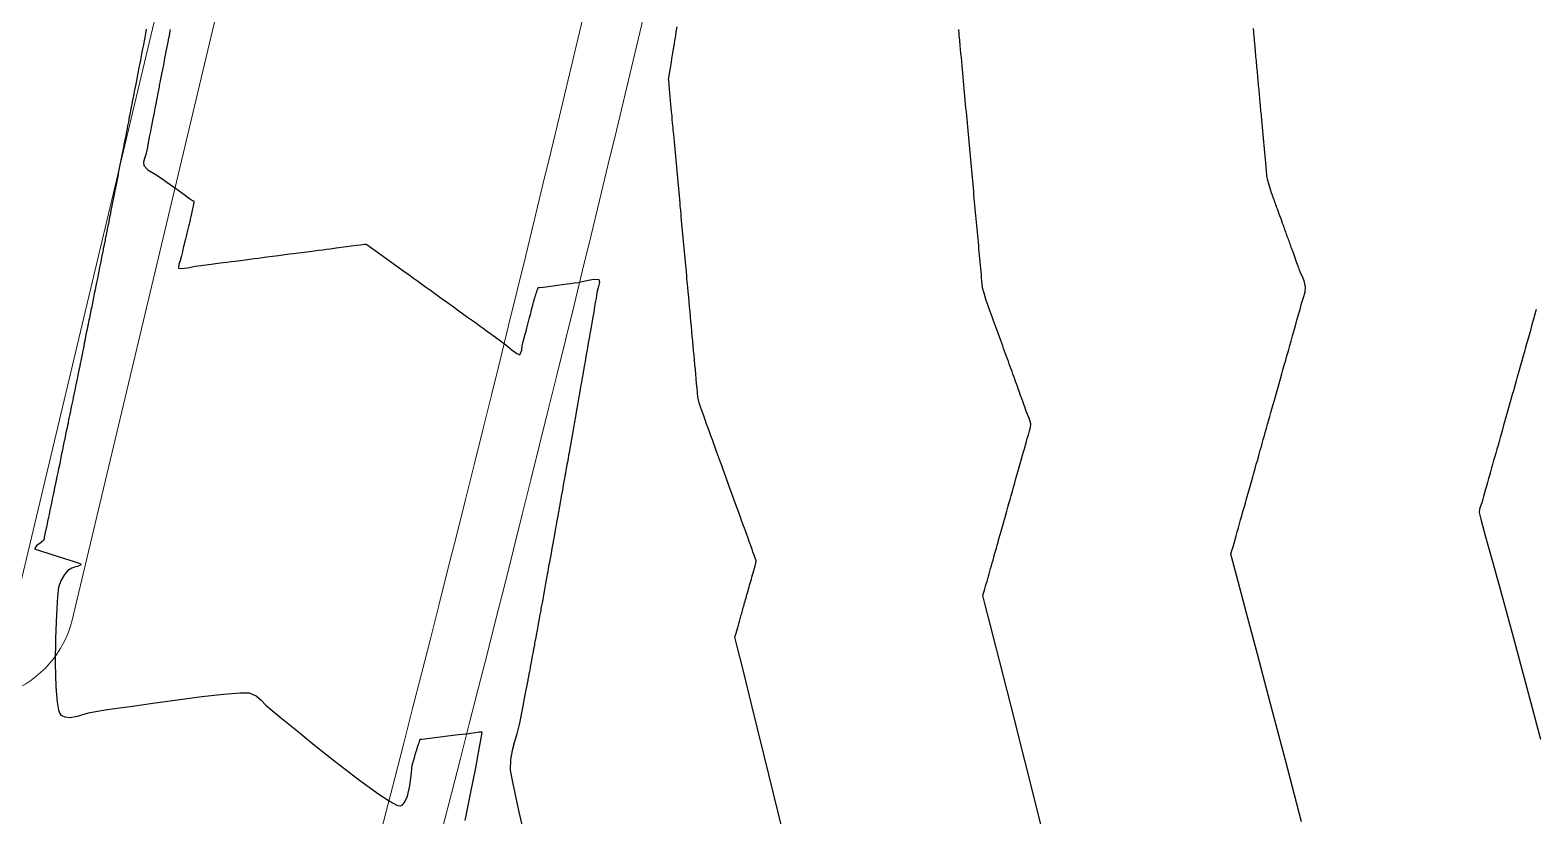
# Model space of a CAD drawing. Header units: millimetres. Extents: x 340454 to 342791, y 6993867 to 6995092.
# Drawn here: x 341142.7 to 341206.8, y 6994450.2 to 6994483.7 of the extents above; entities that cross this region are included whole.
import ezdxf

# ---------------------------------------------------------------- set-up
doc = ezdxf.new("R2010")
doc.units = ezdxf.units.MM
doc.header["$LTSCALE"] = 10
for name, color, linetype in [('T-HM-CURVA_INTERMEDIARIA', 45, 'Continuous'), ('T-HM-CURVA_MESTRA', 20, 'Continuous'), ('URB-Calçadas', 2, 'Continuous'), ('URB-Quadras', 3, 'Continuous')]:
    doc.layers.add(name, color=color, linetype=linetype)

msp = doc.modelspace()

# ---------------------------------------------------------------- linework, layer by layer
at = {"layer": 'T-HM-CURVA_INTERMEDIARIA', "color": 45, "linetype": 'Continuous', "lineweight": -3, "flags": 128}
for points, elevation in [([(341147.651, 6994483.708), (341147.617, 6994483.534), (341147.584, 6994483.361), (341147.557, 6994483.223), (341147.524, 6994483.049), (341147.49, 6994482.875), (341147.464, 6994482.738), (341147.43, 6994482.564), (341147.396, 6994482.39), (341147.37, 6994482.252), (341147.336, 6994482.079), (341147.303, 6994481.905), (341147.276, 6994481.768), (341147.242, 6994481.594), (341147.2, 6994481.374), (341147.164, 6994481.189), (341147.148, 6994481.11), (341147.139, 6994481.061), (341147.117, 6994480.947), (341147.076, 6994480.74), (341147.054, 6994480.626), (341147.044, 6994480.573), (341147.022, 6994480.461), (341146.982, 6994480.255), (341146.96, 6994480.142), (341146.949, 6994480.086), (341146.927, 6994479.974), (341146.887, 6994479.77), (341146.865, 6994479.658), (341146.854, 6994479.598), (341146.832, 6994479.488), (341146.792, 6994479.286), (341146.771, 6994479.175), (341146.758, 6994479.111), (341146.737, 6994479.001), (341146.698, 6994478.802), (341146.676, 6994478.691), (341146.663, 6994478.624), (341146.622, 6994478.416), (341146.581, 6994478.208), (341146.567, 6994478.137), (341146.526, 6994477.931), (341146.486, 6994477.725), (341146.471, 6994477.649), (341146.431, 6994477.446), (341146.391, 6994477.242), (341146.375, 6994477.162), (341146.335, 6994476.961), (341146.295, 6994476.759), (341146.279, 6994476.675), (341146.239, 6994476.477), (341146.2, 6994476.278), (341146.182, 6994476.188), (341146.144, 6994475.993), (341146.105, 6994475.798), (341146.086, 6994475.701), (341146.048, 6994475.51), (341146.01, 6994475.319), (341145.999, 6994475.266), (341145.989, 6994475.213), (341145.952, 6994475.028), (341145.914, 6994474.841), (341145.903, 6994474.783), (341145.892, 6994474.726), (341145.856, 6994474.545), (341145.819, 6994474.362), (341145.807, 6994474.301), (341145.795, 6994474.239), (341145.759, 6994474.063), (341145.724, 6994473.885), (341145.71, 6994473.818), (341145.697, 6994473.752), (341145.663, 6994473.581), (341145.628, 6994473.407), (341145.614, 6994473.336), (341145.6, 6994473.265), (341145.566, 6994473.098), (341145.532, 6994472.929), (341145.517, 6994472.854), (341145.502, 6994472.778), (341145.469, 6994472.616), (341145.436, 6994472.451), (341145.42, 6994472.371), (341145.404, 6994472.291), (341145.372, 6994472.134), (341145.34, 6994471.974), (341145.323, 6994471.889), (341145.306, 6994471.804), (341145.275, 6994471.652), (341145.244, 6994471.497), (341145.226, 6994471.407), (341145.208, 6994471.317), (341145.178, 6994471.17), (341145.147, 6994471.02), (341145.128, 6994470.925), (341145.109, 6994470.831), (341145.08, 6994470.689), (341145.051, 6994470.543), (341145.031, 6994470.443), (341145.01, 6994470.344), (341144.983, 6994470.207), (341144.954, 6994470.066), (341144.933, 6994469.961), (341144.912, 6994469.857), (341144.885, 6994469.725), (341144.857, 6994469.589), (341144.835, 6994469.48), (341144.813, 6994469.37), (341144.787, 6994469.244), (341144.76, 6994469.113), (341144.737, 6994468.998), (341144.713, 6994468.883), (341144.689, 6994468.762), (341144.663, 6994468.637), (341144.638, 6994468.516), (341144.614, 6994468.397), (341144.59, 6994468.279), (341144.566, 6994468.161), (341144.54, 6994468.033), (341144.515, 6994467.91), (341144.491, 6994467.797), (341144.468, 6994467.685), (341144.441, 6994467.551), (341144.415, 6994467.423), (341144.393, 6994467.316), (341144.371, 6994467.209), (341144.342, 6994467.07), (341144.315, 6994466.936), (341144.294, 6994466.835), (341144.273, 6994466.733), (341144.243, 6994466.589), (341144.215, 6994466.45), (341144.195, 6994466.354), (341144.175, 6994466.258), (341144.144, 6994466.108), (341144.115, 6994465.963), (341144.096, 6994465.873), (341144.077, 6994465.782), (341144.045, 6994465.627), (341144.014, 6994465.477), (341143.997, 6994465.392), (341143.979, 6994465.307), (341143.946, 6994465.147), (341143.913, 6994464.99), (341143.897, 6994464.911), (341143.881, 6994464.832), (341143.846, 6994464.666), (341143.813, 6994464.504), (341143.797, 6994464.431), (341143.782, 6994464.357), (341143.747, 6994464.186), (341143.712, 6994464.017), (341143.698, 6994463.95), (341143.684, 6994463.883), (341143.647, 6994463.705), (341143.61, 6994463.531), (341143.598, 6994463.47), (341143.585, 6994463.408), (341143.547, 6994463.225), (341143.509, 6994463.044), (341143.498, 6994462.989), (341143.486, 6994462.934), (341143.447, 6994462.745), (341143.408, 6994462.558), (341143.397, 6994462.508), (341143.387, 6994462.459), (341143.347, 6994462.27), (341143.306, 6994462.071), (341143.294, 6994462), (341143.277, 6994461.933), (341143.133, 6994461.827), (341142.982, 6994461.718), (341142.926, 6994461.65), (341142.892, 6994461.586), (341143.099, 6994461.512), (341143.586, 6994461.353), (341144.166, 6994461.166), (341144.571, 6994461.036), (341144.778, 6994460.97), (341144.847, 6994460.948), (341144.856, 6994460.944), (341144.856, 6994460.937), (341144.851, 6994460.906), (341144.845, 6994460.885), (341144.775, 6994460.853), (341144.715, 6994460.826), (341144.638, 6994460.808), (341144.473, 6994460.753), (341144.307, 6994460.653), (341144.163, 6994460.489), (341144.023, 6994460.25), (341143.915, 6994459.943), (341143.872, 6994459.555), (341143.826, 6994458.783), (341143.789, 6994457.781), (341143.775, 6994456.701), (341143.796, 6994455.697), (341143.848, 6994455.052), (341143.911, 6994454.711), (341143.966, 6994454.571), (341143.998, 6994454.531), (341144.058, 6994454.484), (341144.186, 6994454.423), (341144.398, 6994454.398), (341144.721, 6994454.453), (341145.187, 6994454.589), (341145.726, 6994454.699), (341146.197, 6994454.76), (341146.965, 6994454.868), (341147.927, 6994455.006), (341148.979, 6994455.152), (341150.019, 6994455.288), (341150.942, 6994455.394), (341151.646, 6994455.452), (341152.026, 6994455.442), (341152.325, 6994455.314), (341152.536, 6994455.139), (341152.738, 6994454.928), (341153.008, 6994454.69), (341153.351, 6994454.415), (341153.988, 6994453.897), (341154.82, 6994453.224), (341155.749, 6994452.485), (341156.677, 6994451.768), (341157.508, 6994451.163), (341158.036, 6994450.817), (341158.319, 6994450.669), (341158.443, 6994450.634), (341158.483, 6994450.637), (341158.545, 6994450.669), (341158.65, 6994450.78), (341158.77, 6994451.043), (341158.873, 6994451.493), (341158.94, 6994452.044), (341158.976, 6994452.363), (341159.043, 6994452.598), (341159.083, 6994452.735), (341159.107, 6994452.819), (341159.128, 6994452.893), (341159.147, 6994452.955), (341159.166, 6994453.017), (341159.191, 6994453.097), (341159.214, 6994453.171), (341159.23, 6994453.219), (341159.246, 6994453.268), (341159.266, 6994453.324), (341159.284, 6994453.375), (341159.306, 6994453.432), (341159.33, 6994453.481), (341159.389, 6994453.48), (341159.617, 6994453.508), (341160.162, 6994453.573), (341160.82, 6994453.652), (341161.388, 6994453.72), (341161.663, 6994453.753), (341161.824, 6994453.788), (341161.94, 6994453.781), (341161.914, 6994453.586), (341161.819, 6994453.061), (341161.664, 6994452.257), (341161.462, 6994451.224), (341161.222, 6994450.012)], 701), ([(341175.294, 6994447.381), (341174.577, 6994450.297), (341173.953, 6994452.83), (341173.439, 6994454.913), (341173.052, 6994456.482), (341172.807, 6994457.472), (341172.722, 6994457.817), (341172.746, 6994457.904), (341172.772, 6994457.994), (341172.798, 6994458.087), (341172.825, 6994458.183), (341172.839, 6994458.232), (341172.853, 6994458.282), (341172.867, 6994458.333), (341172.882, 6994458.384), (341172.896, 6994458.437), (341172.911, 6994458.49), (341172.927, 6994458.544), (341172.942, 6994458.6), (341172.958, 6994458.656), (341172.974, 6994458.713), (341172.991, 6994458.771), (341173.007, 6994458.83), (341173.024, 6994458.891), (341173.042, 6994458.952), (341173.059, 6994459.015), (341173.077, 6994459.079), (341173.096, 6994459.144), (341173.114, 6994459.21), (341173.133, 6994459.277), (341173.153, 6994459.346), (341173.172, 6994459.416), (341173.193, 6994459.488), (341173.213, 6994459.56), (341173.234, 6994459.635), (341173.256, 6994459.711), (341173.277, 6994459.788), (341173.3, 6994459.867), (341173.323, 6994459.948), (341173.346, 6994460.031), (341173.37, 6994460.115), (341173.394, 6994460.201), (341173.419, 6994460.289), (341173.444, 6994460.379), (341173.47, 6994460.471), (341173.496, 6994460.565), (341173.524, 6994460.662), (341173.552, 6994460.759), (341173.58, 6994460.861), (341173.61, 6994460.969), (341173.629, 6994461.065), (341173.6, 6994461.157), (341173.57, 6994461.228), (341173.54, 6994461.309), (341173.502, 6994461.413), (341173.435, 6994461.6), (341173.382, 6994461.745), (341173.329, 6994461.893), (341173.263, 6994462.075), (341173.221, 6994462.19), (341173.194, 6994462.266), (341173.166, 6994462.341), (341173.125, 6994462.455), (341173.059, 6994462.637), (341173.005, 6994462.785), (341172.951, 6994462.936), (341172.896, 6994463.086), (341172.841, 6994463.238), (341172.786, 6994463.39), (341172.73, 6994463.544), (341172.675, 6994463.698), (341172.618, 6994463.853), (341172.562, 6994464.009), (341172.505, 6994464.166), (341172.448, 6994464.324), (341172.39, 6994464.483), (341172.332, 6994464.643), (341172.274, 6994464.803), (341172.216, 6994464.965), (341172.157, 6994465.127), (341172.08, 6994465.339), (341172.038, 6994465.455), (341172.018, 6994465.51), (341171.998, 6994465.565), (341171.956, 6994465.68), (341171.88, 6994465.892), (341171.82, 6994466.057), (341171.76, 6994466.223), (341171.699, 6994466.39), (341171.638, 6994466.558), (341171.577, 6994466.727), (341171.515, 6994466.897), (341171.453, 6994467.069), (341171.391, 6994467.241), (341171.308, 6994467.468), (341171.265, 6994467.589), (341171.24, 6994467.674), (341171.202, 6994467.797), (341171.144, 6994468.035), (341171.121, 6994468.228), (341171.108, 6994468.429), (341171.089, 6994468.626), (341171.071, 6994468.825), (341171.053, 6994469.024), (341171.034, 6994469.224), (341171.016, 6994469.424), (341170.997, 6994469.625), (341170.979, 6994469.827), (341170.96, 6994470.03), (341170.941, 6994470.233), (341170.923, 6994470.438), (341170.904, 6994470.643), (341170.885, 6994470.848), (341170.866, 6994471.054), (341170.847, 6994471.262), (341170.827, 6994471.469), (341170.808, 6994471.678), (341170.789, 6994471.887), (341170.77, 6994472.098), (341170.75, 6994472.308), (341170.731, 6994472.52), (341170.711, 6994472.732), (341170.692, 6994472.946), (341170.677, 6994473.098), (341170.666, 6994473.221), (341170.652, 6994473.374), (341170.638, 6994473.528), (341170.627, 6994473.651), (341170.612, 6994473.806), (341170.598, 6994473.961), (341170.587, 6994474.085), (341170.572, 6994474.241), (341170.558, 6994474.397), (341170.546, 6994474.522), (341170.532, 6994474.679), (341170.517, 6994474.836), (341170.506, 6994474.962), (341170.491, 6994475.12), (341170.477, 6994475.279), (341170.465, 6994475.405), (341170.45, 6994475.564), (341170.436, 6994475.724), (341170.424, 6994475.852), (341170.409, 6994476.012), (341170.394, 6994476.173), (341170.383, 6994476.301), (341170.368, 6994476.463), (341170.353, 6994476.625), (341170.341, 6994476.754), (341170.326, 6994476.917), (341170.311, 6994477.08), (341170.299, 6994477.211), (341170.284, 6994477.375), (341170.269, 6994477.539), (341170.256, 6994477.671), (341170.241, 6994477.836), (341170.226, 6994478.001), (341170.214, 6994478.134), (341170.198, 6994478.3), (341170.183, 6994478.467), (341170.171, 6994478.6), (341170.155, 6994478.768), (341170.14, 6994478.936), (341170.128, 6994479.07), (341170.112, 6994479.239), (341170.096, 6994479.408), (341170.084, 6994479.544), (341170.068, 6994479.714), (341170.053, 6994479.884), (341170.04, 6994480.02), (341170.024, 6994480.192), (341170.008, 6994480.364), (341169.996, 6994480.501), (341169.98, 6994480.674), (341169.963, 6994480.852), (341169.95, 6994480.995), (341169.935, 6994481.159), (341169.917, 6994481.357), (341169.902, 6994481.522), (341169.895, 6994481.594), (341169.904, 6994481.648), (341169.917, 6994481.728), (341169.948, 6994481.914), (341169.985, 6994482.136), (341170.013, 6994482.311), (341170.036, 6994482.449), (341170.065, 6994482.624), (341170.093, 6994482.798), (341170.116, 6994482.937), (341170.145, 6994483.111), (341170.173, 6994483.286), (341170.196, 6994483.424), (341170.224, 6994483.598), (341170.26, 6994483.819)], 699), ([(341185.769, 6994449.799), (341185.084, 6994452.508), (341184.484, 6994454.874), (341183.986, 6994456.831), (341183.608, 6994458.313), (341183.369, 6994459.253), (341183.285, 6994459.587), (341183.307, 6994459.686), (341183.34, 6994459.784), (341183.369, 6994459.884), (341183.397, 6994459.986), (341183.427, 6994460.089), (341183.456, 6994460.195), (341183.486, 6994460.302), (341183.517, 6994460.411), (341183.548, 6994460.521), (341183.58, 6994460.634), (341183.612, 6994460.747), (341183.645, 6994460.864), (341183.678, 6994460.982), (341183.712, 6994461.103), (341183.746, 6994461.224), (341183.782, 6994461.349), (341183.817, 6994461.475), (341183.854, 6994461.605), (341183.89, 6994461.735), (341183.928, 6994461.869), (341183.966, 6994462.004), (341184.006, 6994462.144), (341184.045, 6994462.283), (341184.086, 6994462.428), (341184.127, 6994462.573), (341184.169, 6994462.724), (341184.211, 6994462.873), (341184.256, 6994463.03), (341184.3, 6994463.186), (341184.346, 6994463.349), (341184.392, 6994463.513), (341184.439, 6994463.681), (341184.487, 6994463.852), (341184.537, 6994464.027), (341184.587, 6994464.205), (341184.638, 6994464.387), (341184.69, 6994464.572), (341184.744, 6994464.763), (341184.799, 6994464.956), (341184.855, 6994465.155), (341184.911, 6994465.357), (341184.97, 6994465.564), (341185.012, 6994465.714), (341185.047, 6994465.838), (341185.091, 6994465.993), (341185.136, 6994466.149), (341185.173, 6994466.279), (341185.217, 6994466.442), (341185.271, 6994466.613), (341185.315, 6994466.754), (341185.327, 6994466.902), (341185.258, 6994467.145), (341185.195, 6994467.268), (341185.174, 6994467.325), (341185.145, 6994467.406), (341185.101, 6994467.527), (341185.064, 6994467.628), (341185.027, 6994467.731), (341184.99, 6994467.833), (341184.952, 6994467.937), (341184.887, 6994468.117), (341184.822, 6994468.297), (341184.785, 6994468.399), (341184.748, 6994468.501), (341184.711, 6994468.604), (341184.673, 6994468.708), (341184.636, 6994468.812), (341184.597, 6994468.917), (341184.559, 6994469.022), (341184.521, 6994469.128), (341184.482, 6994469.235), (341184.443, 6994469.342), (341184.404, 6994469.45), (341184.365, 6994469.558), (341184.326, 6994469.667), (341184.286, 6994469.777), (341184.246, 6994469.887), (341184.205, 6994469.999), (341184.165, 6994470.11), (341184.124, 6994470.223), (341184.083, 6994470.335), (341184.042, 6994470.449), (341183.983, 6994470.612), (341183.925, 6994470.773), (341183.884, 6994470.885), (341183.844, 6994470.997), (341183.803, 6994471.111), (341183.761, 6994471.225), (341183.72, 6994471.339), (341183.678, 6994471.455), (341183.636, 6994471.571), (341183.593, 6994471.688), (341183.551, 6994471.805), (341183.508, 6994471.924), (341183.464, 6994472.043), (341183.421, 6994472.163), (341183.374, 6994472.317), (341183.33, 6994472.472), (341183.294, 6994472.595), (341183.265, 6994472.719), (341183.25, 6994472.849), (341183.24, 6994472.987), (341183.227, 6994473.121), (341183.215, 6994473.257), (341183.203, 6994473.393), (341183.19, 6994473.529), (341183.177, 6994473.666), (341183.165, 6994473.803), (341183.152, 6994473.941), (341183.139, 6994474.079), (341183.127, 6994474.218), (341183.114, 6994474.357), (341183.101, 6994474.497), (341183.088, 6994474.637), (341183.075, 6994474.778), (341183.062, 6994474.919), (341183.049, 6994475.061), (341183.036, 6994475.203), (341183.023, 6994475.346), (341183.009, 6994475.489), (341182.996, 6994475.633), (341182.983, 6994475.778), (341182.97, 6994475.922), (341182.956, 6994476.068), (341182.943, 6994476.213), (341182.929, 6994476.36), (341182.916, 6994476.507), (341182.902, 6994476.655), (341182.889, 6994476.802), (341182.875, 6994476.951), (341182.861, 6994477.1), (341182.847, 6994477.25), (341182.833, 6994477.4), (341182.82, 6994477.551), (341182.806, 6994477.702), (341182.792, 6994477.854), (341182.778, 6994478.006), (341182.764, 6994478.16), (341182.749, 6994478.313), (341182.735, 6994478.467), (341182.721, 6994478.621), (341182.707, 6994478.777), (341182.692, 6994478.932), (341182.678, 6994479.089), (341182.664, 6994479.246), (341182.649, 6994479.403), (341182.634, 6994479.561), (341182.62, 6994479.72), (341182.605, 6994479.879), (341182.59, 6994480.039), (341182.576, 6994480.199), (341182.561, 6994480.361), (341182.546, 6994480.522), (341182.531, 6994480.684), (341182.516, 6994480.847), (341182.501, 6994481.01), (341182.486, 6994481.174), (341182.471, 6994481.339), (341182.456, 6994481.504), (341182.44, 6994481.67), (341182.425, 6994481.836), (341182.41, 6994482.004), (341182.394, 6994482.171), (341182.379, 6994482.339), (341182.363, 6994482.508), (341182.347, 6994482.678), (341182.332, 6994482.848), (341182.316, 6994483.019), (341182.296, 6994483.233), (341182.284, 6994483.362), (341182.277, 6994483.447), (341182.269, 6994483.531), (341182.253, 6994483.702)], 698), ([(341196.846, 6994449.951), (341196.163, 6994452.58), (341195.534, 6994454.981), (341194.977, 6994457.091), (341194.511, 6994458.846), (341194.155, 6994460.184), (341193.928, 6994461.042), (341193.848, 6994461.357), (341193.879, 6994461.51), (341193.935, 6994461.663), (341193.978, 6994461.817), (341194.023, 6994461.978), (341194.068, 6994462.138), (341194.115, 6994462.303), (341194.162, 6994462.47), (341194.21, 6994462.639), (341194.258, 6994462.811), (341194.308, 6994462.986), (341194.358, 6994463.164), (341194.409, 6994463.345), (341194.46, 6994463.528), (341194.513, 6994463.716), (341194.567, 6994463.905), (341194.621, 6994464.099), (341194.677, 6994464.296), (341194.733, 6994464.497), (341194.774, 6994464.641), (341194.807, 6994464.76), (341194.849, 6994464.908), (341194.892, 6994465.058), (341194.926, 6994465.181), (341194.97, 6994465.335), (341195.014, 6994465.49), (341195.049, 6994465.618), (341195.095, 6994465.778), (341195.14, 6994465.939), (341195.177, 6994466.071), (341195.224, 6994466.237), (341195.271, 6994466.405), (341195.31, 6994466.542), (341195.359, 6994466.715), (341195.408, 6994466.889), (341195.448, 6994467.032), (341195.499, 6994467.211), (341195.55, 6994467.392), (341195.592, 6994467.541), (341195.644, 6994467.728), (341195.697, 6994467.916), (341195.741, 6994468.071), (341195.796, 6994468.265), (341195.851, 6994468.461), (341195.897, 6994468.623), (341195.954, 6994468.826), (341196.011, 6994469.03), (341196.059, 6994469.198), (341196.119, 6994469.41), (341196.179, 6994469.623), (341196.228, 6994469.799), (341196.291, 6994470.02), (341196.353, 6994470.243), (341196.405, 6994470.427), (341196.47, 6994470.658), (341196.536, 6994470.891), (341196.59, 6994471.083), (341196.658, 6994471.325), (341196.728, 6994471.568), (341196.787, 6994471.769), (341196.855, 6994472.023), (341196.939, 6994472.29), (341197.006, 6994472.508), (341197.026, 6994472.739), (341196.969, 6994472.994), (341196.875, 6994473.204), (341196.82, 6994473.308), (341196.792, 6994473.385), (341196.767, 6994473.454), (341196.747, 6994473.511), (341196.726, 6994473.568), (341196.705, 6994473.626), (341196.684, 6994473.684), (341196.629, 6994473.836), (341196.533, 6994474.101), (341196.478, 6994474.252), (341196.457, 6994474.309), (341196.437, 6994474.365), (341196.416, 6994474.422), (341196.396, 6994474.48), (341196.375, 6994474.537), (341196.354, 6994474.595), (341196.333, 6994474.654), (341196.311, 6994474.712), (341196.29, 6994474.771), (341196.268, 6994474.831), (341196.247, 6994474.89), (341196.225, 6994474.951), (341196.203, 6994475.011), (341196.181, 6994475.072), (341196.159, 6994475.133), (341196.137, 6994475.194), (341196.114, 6994475.256), (341196.092, 6994475.318), (341196.069, 6994475.381), (341196.046, 6994475.444), (341195.994, 6994475.588), (341195.904, 6994475.837), (341195.852, 6994475.981), (341195.83, 6994476.042), (341195.807, 6994476.103), (341195.785, 6994476.165), (341195.763, 6994476.227), (341195.74, 6994476.289), (341195.717, 6994476.352), (341195.694, 6994476.415), (341195.671, 6994476.479), (341195.648, 6994476.543), (341195.625, 6994476.607), (341195.601, 6994476.672), (341195.578, 6994476.737), (341195.535, 6994476.881), (341195.462, 6994477.127), (341195.42, 6994477.27), (341195.402, 6994477.336), (341195.385, 6994477.402), (341195.378, 6994477.472), (341195.372, 6994477.545), (341195.366, 6994477.617), (341195.359, 6994477.689), (341195.352, 6994477.762), (341195.346, 6994477.835), (341195.339, 6994477.908), (341195.332, 6994477.981), (341195.325, 6994478.055), (341195.319, 6994478.128), (341195.312, 6994478.202), (341195.305, 6994478.277), (341195.298, 6994478.351), (341195.291, 6994478.426), (341195.284, 6994478.501), (341195.277, 6994478.577), (341195.27, 6994478.653), (341195.263, 6994478.729), (341195.256, 6994478.805), (341195.249, 6994478.881), (341195.242, 6994478.958), (341195.235, 6994479.035), (341195.228, 6994479.112), (341195.221, 6994479.19), (341195.214, 6994479.268), (341195.206, 6994479.346), (341195.199, 6994479.425), (341195.192, 6994479.503), (341195.185, 6994479.582), (341195.177, 6994479.662), (341195.17, 6994479.741), (341195.163, 6994479.821), (341195.155, 6994479.901), (341195.148, 6994479.982), (341195.14, 6994480.063), (341195.133, 6994480.144), (341195.125, 6994480.225), (341195.118, 6994480.307), (341195.11, 6994480.389), (341195.103, 6994480.471), (341195.095, 6994480.554), (341195.088, 6994480.636), (341195.08, 6994480.72), (341195.072, 6994480.803), (341195.064, 6994480.887), (341195.057, 6994480.971), (341195.049, 6994481.055), (341195.041, 6994481.14), (341195.033, 6994481.225), (341195.025, 6994481.31), (341195.018, 6994481.396), (341195.01, 6994481.482), (341195.002, 6994481.568), (341194.994, 6994481.655), (341194.986, 6994481.742), (341194.978, 6994481.829), (341194.97, 6994481.917), (341194.962, 6994482.004), (341194.953, 6994482.093), (341194.945, 6994482.181), (341194.937, 6994482.27), (341194.929, 6994482.359), (341194.921, 6994482.449), (341194.912, 6994482.539), (341194.904, 6994482.629), (341194.896, 6994482.719), (341194.887, 6994482.81), (341194.879, 6994482.901), (341194.871, 6994482.993), (341194.862, 6994483.085), (341194.846, 6994483.259), (341194.83, 6994483.431), (341194.822, 6994483.519), (341194.814, 6994483.608), (341194.802, 6994483.742)], 697), ([(341206.849, 6994471.774), (341206.778, 6994471.52), (341206.721, 6994471.318), (341206.652, 6994471.073), (341206.583, 6994470.829), (341206.528, 6994470.635), (341206.462, 6994470.399), (341206.396, 6994470.165), (341206.343, 6994469.978), (341206.279, 6994469.751), (341206.215, 6994469.526), (341206.165, 6994469.346), (341206.103, 6994469.127), (341206.042, 6994468.91), (341205.993, 6994468.737), (341205.934, 6994468.527), (341205.875, 6994468.317), (341205.828, 6994468.151), (341205.77, 6994467.947), (341205.714, 6994467.745), (341205.668, 6994467.585), (341205.613, 6994467.389), (341205.558, 6994467.194), (341205.514, 6994467.039), (341205.461, 6994466.849), (341205.408, 6994466.661), (341205.366, 6994466.511), (341205.314, 6994466.328), (341205.263, 6994466.147), (341205.222, 6994466.002), (341205.172, 6994465.825), (341205.123, 6994465.649), (341205.083, 6994465.509), (341205.035, 6994465.338), (341204.987, 6994465.168), (341204.949, 6994465.033), (341204.902, 6994464.867), (341204.856, 6994464.703), (341204.819, 6994464.572), (341204.774, 6994464.412), (341204.729, 6994464.252), (341204.693, 6994464.125), (341204.649, 6994463.97), (341204.606, 6994463.816), (341204.571, 6994463.693), (341204.529, 6994463.542), (341204.476, 6994463.394), (341204.432, 6994463.277), (341204.412, 6994463.128), (341204.484, 6994462.842), (341204.689, 6994462.097), (341205.007, 6994460.949), (341205.42, 6994459.455), (341205.908, 6994457.673), (341206.453, 6994455.66), (341207.034, 6994453.472)], 696)]:
    msp.add_lwpolyline(points, dxfattribs=dict(at, elevation=elevation))
at = {"layer": 'T-HM-CURVA_MESTRA', "color": 20, "linetype": 'Continuous', "lineweight": -3, "elevation": 700, "flags": 128}
msp.add_lwpolyline([(341148.665, 6994483.695), (341148.655, 6994483.642), (341148.618, 6994483.45), (341148.581, 6994483.259), (341148.562, 6994483.162), (341148.525, 6994482.966), (341148.487, 6994482.771), (341148.47, 6994482.681), (341148.431, 6994482.482), (341148.393, 6994482.283), (341148.377, 6994482.201), (341148.338, 6994481.998), (341148.299, 6994481.796), (341148.284, 6994481.721), (341148.244, 6994481.514), (341148.204, 6994481.308), (341148.191, 6994481.242), (341148.17, 6994481.131), (341148.131, 6994480.93), (341148.109, 6994480.82), (341148.098, 6994480.763), (341148.084, 6994480.692), (341148.052, 6994480.528), (341148.014, 6994480.332), (341147.983, 6994480.169), (341147.954, 6994480.025), (341147.919, 6994479.844), (341147.885, 6994479.67), (341147.858, 6994479.531), (341147.824, 6994479.357), (341147.79, 6994479.182), (341147.763, 6994479.044), (341147.729, 6994478.869), (341147.694, 6994478.694), (341147.667, 6994478.554), (341147.633, 6994478.381), (341147.575, 6994478.2), (341147.524, 6994478.054), (341147.539, 6994477.902), (341147.721, 6994477.719), (341148.021, 6994477.532), (341148.274, 6994477.378), (341148.414, 6994477.279), (341148.525, 6994477.199), (341148.665, 6994477.1), (341148.887, 6994476.941), (341149.206, 6994476.713), (341149.494, 6994476.507), (341149.62, 6994476.417), (341149.668, 6994476.403), (341149.67, 6994476.346), (341149.661, 6994476.276), (341149.644, 6994476.182), (341149.632, 6994476.117), (341149.622, 6994476.066), (341149.608, 6994476.002), (341149.593, 6994475.933), (341149.574, 6994475.847), (341149.56, 6994475.785), (341149.548, 6994475.733), (341149.536, 6994475.681), (341149.523, 6994475.627), (341149.497, 6994475.52), (341149.471, 6994475.412), (341149.459, 6994475.363), (341149.42, 6994475.2), (341149.376, 6994475.019), (341149.359, 6994474.949), (341149.343, 6994474.879), (341149.316, 6994474.77), (341149.281, 6994474.627), (341149.25, 6994474.497), (341149.226, 6994474.396), (341149.206, 6994474.315), (341149.187, 6994474.234), (341149.145, 6994474.062), (341149.109, 6994473.913), (341149.091, 6994473.841), (341149.034, 6994473.704), (341149.016, 6994473.53), (341149.142, 6994473.519), (341149.403, 6994473.555), (341149.737, 6994473.613), (341150.084, 6994473.666), (341150.406, 6994473.707), (341150.692, 6994473.743), (341150.925, 6994473.773), (341151.084, 6994473.793), (341151.258, 6994473.816), (341151.433, 6994473.839), (341151.657, 6994473.867), (341151.956, 6994473.905), (341152.238, 6994473.941), (341152.432, 6994473.967), (341152.587, 6994473.987), (341152.781, 6994474.012), (341153.029, 6994474.044), (341153.286, 6994474.078), (341153.545, 6994474.112), (341153.755, 6994474.139), (341153.921, 6994474.16), (341154.13, 6994474.187), (341154.383, 6994474.22), (341154.697, 6994474.261), (341154.987, 6994474.299), (341155.168, 6994474.322), (341155.323, 6994474.342), (341155.479, 6994474.362), (341155.738, 6994474.396), (341156.181, 6994474.454), (341156.601, 6994474.509), (341156.79, 6994474.534), (341156.854, 6994474.542), (341156.923, 6994474.556), (341157.011, 6994474.563), (341157.084, 6994474.516), (341157.162, 6994474.455), (341157.302, 6994474.354), (341157.601, 6994474.139), (341157.956, 6994473.884), (341158.267, 6994473.661), (341158.582, 6994473.435), (341158.841, 6994473.249), (341159.031, 6994473.113), (341159.201, 6994472.99), (341159.372, 6994472.867), (341159.546, 6994472.742), (341159.754, 6994472.592), (341159.976, 6994472.433), (341160.155, 6994472.304), (341160.297, 6994472.201), (341160.476, 6994472.072), (341160.717, 6994471.898), (341160.966, 6994471.718), (341161.178, 6994471.565), (341161.333, 6994471.453), (341161.459, 6994471.363), (341161.58, 6994471.276), (341161.723, 6994471.173), (341161.865, 6994471.07), (341161.996, 6994470.976), (341162.186, 6994470.839), (341162.42, 6994470.669), (341162.683, 6994470.479), (341162.96, 6994470.265), (341163.221, 6994470.052), (341163.432, 6994469.895), (341163.557, 6994469.847), (341163.641, 6994470.046), (341163.659, 6994470.232), (341163.674, 6994470.29), (341163.689, 6994470.348), (341163.73, 6994470.505), (341163.787, 6994470.719), (341163.823, 6994470.858), (341163.855, 6994470.98), (341163.885, 6994471.092), (341163.915, 6994471.205), (341163.974, 6994471.431), (341164.021, 6994471.611), (341164.042, 6994471.691), (341164.076, 6994471.819), (341164.112, 6994471.958), (341164.13, 6994472.026), (341164.147, 6994472.086), (341164.172, 6994472.177), (341164.19, 6994472.243), (341164.205, 6994472.295), (341164.219, 6994472.345), (341164.234, 6994472.396), (341164.255, 6994472.463), (341164.277, 6994472.533), (341164.299, 6994472.601), (341164.32, 6994472.658), (341164.343, 6994472.708), (341164.395, 6994472.71), (341164.556, 6994472.731), (341164.885, 6994472.773), (341165.163, 6994472.81), (341165.365, 6994472.837), (341165.568, 6994472.864), (341165.724, 6994472.885), (341165.867, 6994472.904), (341166.044, 6994472.927), (341166.343, 6994472.991), (341166.696, 6994473.062), (341166.917, 6994473.045), (341166.951, 6994472.925), (341166.907, 6994472.759), (341166.856, 6994472.557), (341166.829, 6994472.384), (341166.804, 6994472.247), (341166.773, 6994472.074), (341166.743, 6994471.902), (341166.72, 6994471.764), (341166.69, 6994471.591), (341166.652, 6994471.371), (341166.62, 6994471.187), (341166.606, 6994471.107), (341166.596, 6994471.048), (341166.577, 6994470.938), (341166.542, 6994470.735), (341166.522, 6994470.623), (341166.51, 6994470.55), (341166.474, 6994470.346), (341166.438, 6994470.139), (341166.423, 6994470.053), (341166.389, 6994469.854), (341166.354, 6994469.654), (341166.337, 6994469.555), (341166.303, 6994469.363), (341166.269, 6994469.168), (341166.259, 6994469.113), (341166.25, 6994469.057), (341166.217, 6994468.871), (341166.184, 6994468.683), (341166.174, 6994468.621), (341166.163, 6994468.56), (341166.131, 6994468.38), (341166.099, 6994468.197), (341166.087, 6994468.129), (341166.076, 6994468.062), (341166.045, 6994467.888), (341166.014, 6994467.71), (341166.001, 6994467.637), (341165.988, 6994467.564), (341165.959, 6994467.396), (341165.928, 6994467.224), (341165.914, 6994467.145), (341165.901, 6994467.067), (341165.872, 6994466.904), (341165.842, 6994466.737), (341165.828, 6994466.653), (341165.813, 6994466.569), (341165.785, 6994466.411), (341165.756, 6994466.25), (341165.741, 6994466.161), (341165.725, 6994466.072), (341165.698, 6994465.92), (341165.67, 6994465.764), (341165.654, 6994465.669), (341165.637, 6994465.574), (341165.611, 6994465.428), (341165.584, 6994465.278), (341165.566, 6994465.177), (341165.548, 6994465.076), (341165.524, 6994464.937), (341165.498, 6994464.792), (341165.479, 6994464.686), (341165.46, 6994464.579), (341165.436, 6994464.445), (341165.411, 6994464.306), (341165.391, 6994464.194), (341165.371, 6994464.081), (341165.348, 6994463.954), (341165.325, 6994463.82), (341165.303, 6994463.702), (341165.282, 6994463.584), (341165.261, 6994463.462), (341165.238, 6994463.334), (341165.215, 6994463.208), (341165.193, 6994463.086), (341165.172, 6994462.967), (341165.151, 6994462.848), (341165.127, 6994462.716), (341165.104, 6994462.589), (341165.084, 6994462.476), (341165.063, 6994462.362), (341165.038, 6994462.224), (341165.015, 6994462.092), (341164.995, 6994461.984), (341164.976, 6994461.876), (341164.95, 6994461.733), (341164.925, 6994461.594), (341164.907, 6994461.492), (341164.888, 6994461.39), (341164.861, 6994461.241), (341164.835, 6994461.097), (341164.818, 6994461), (341164.8, 6994460.904), (341164.772, 6994460.749), (341164.745, 6994460.599), (341164.729, 6994460.508), (341164.712, 6994460.417), (341164.683, 6994460.258), (341164.655, 6994460.102), (341164.639, 6994460.016), (341164.624, 6994459.931), (341164.594, 6994459.766), (341164.565, 6994459.605), (341164.55, 6994459.525), (341164.535, 6994459.444), (341164.504, 6994459.274), (341164.474, 6994459.107), (341164.46, 6994459.033), (341164.447, 6994458.958), (341164.415, 6994458.782), (341164.383, 6994458.61), (341164.371, 6994458.541), (341164.358, 6994458.471), (341164.325, 6994458.291), (341164.292, 6994458.113), (341164.281, 6994458.049), (341164.269, 6994457.985), (341164.235, 6994457.799), (341164.201, 6994457.616), (341164.19, 6994457.557), (341164.18, 6994457.498), (341164.145, 6994457.307), (341164.11, 6994457.118), (341164.1, 6994457.065), (341164.09, 6994457.011), (341164.055, 6994456.821), (341164.018, 6994456.621), (341164.005, 6994456.551), (341163.992, 6994456.48), (341163.96, 6994456.314), (341163.881, 6994455.91), (341163.773, 6994455.356), (341163.653, 6994454.744), (341163.539, 6994454.162), (341163.43, 6994453.695), (341163.32, 6994453.324), (341163.227, 6994452.985), (341163.163, 6994452.615), (341163.146, 6994452.15), (341163.24, 6994451.645), (341163.505, 6994450.436), (341163.924, 6994448.597)], dxfattribs=at)
at = {"layer": 'URB-Calçadas', "lineweight": 0}
msp.add_lwpolyline([(341003.167, 6994612.018, -0.490343), (341010.066, 6994613.569), (341156.386, 6994520.961, -0.413053), (341158.088, 6994515.695), (341144.495, 6994458.547, -0.510464), (341137.725, 6994455.846), (340975.304, 6994558.644, -0.341973), (340973.485, 6994565.121)], format="xyb", close=True, dxfattribs=at)
msp.add_lwpolyline([(341441.654, 6994371.995), (341444.66, 6994402.979, 0.46787), (341437.751, 6994411.684, -0.035154), (341315.643, 6994428.871, -0.063206), (341242.951, 6994466.174), (341178.172, 6994507.173, 0.461785), (341170.805, 6994503.841), (341170.805, 6994503.841, -0.013468), (341146.66, 6994409.011), (341128.051, 6994349.417)], format="xyb", dxfattribs=at)
at = {"layer": 'URB-Quadras', "color": 252, "lineweight": 0}
msp.add_lwpolyline([(341008.462, 6994611.034), (341154.781, 6994518.426, -0.320347), (341155.657, 6994516.274), (341142.067, 6994459.146, -0.508324), (341139.062, 6994457.958), (340976.641, 6994560.757, -0.267801), (340975.598, 6994563.784), (341005.28, 6994610.681, -0.267801)], format="xyb", close=True, dxfattribs=at)
msp.add_lwpolyline([(341341.7, 6994420.675), (341326.214, 6994423.446), (341308.272, 6994428.427, -0.058415), (341239.899, 6994464.554), (341176.124, 6994504.919, 0.423784), (341173.238, 6994503.263, -0.01347), (341149.055, 6994408.292, 0.002331), (341130.471, 6994348.78)], format="xyb", dxfattribs=at)

doc.saveas('drawing.dxf')
